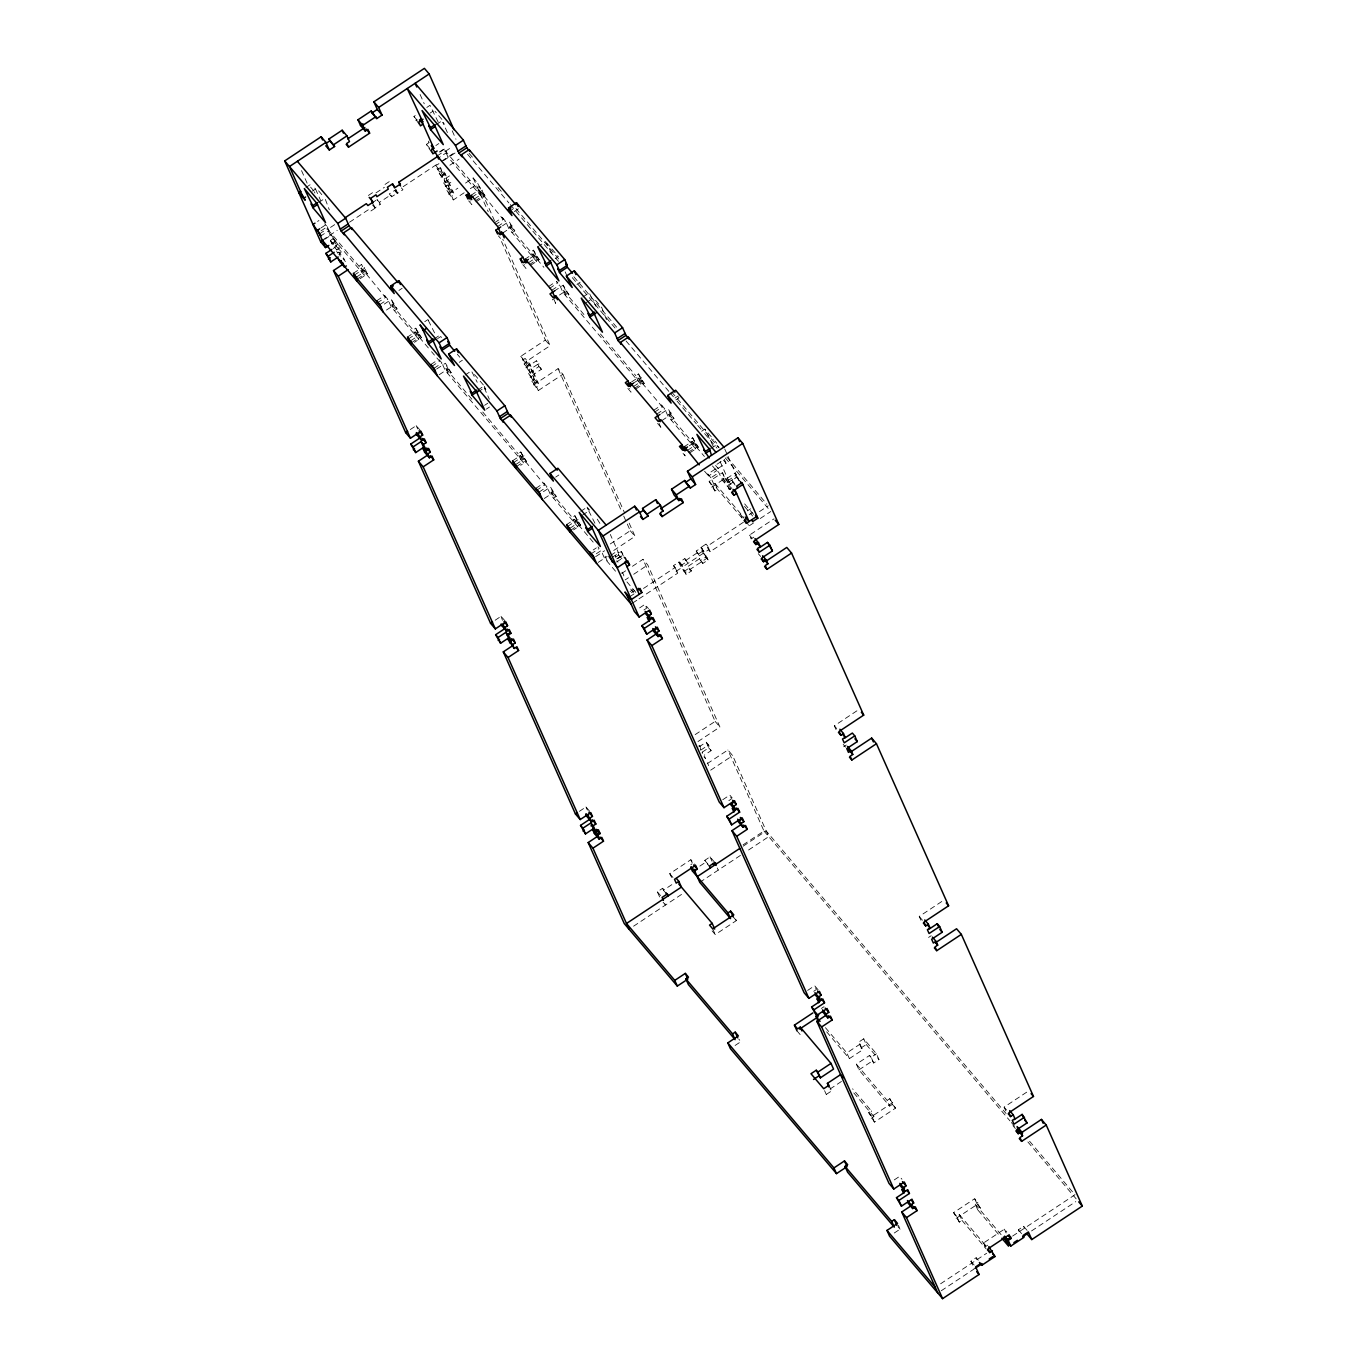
<?xml version="1.0" encoding="UTF-8"?>
<svg xmlns="http://www.w3.org/2000/svg" width="1367" height="1367" viewBox="0 0 1367 1367"><rect width="100%" height="100%" fill="white"/><g stroke="black" fill="none" stroke-linecap="round" stroke-linejoin="round"><path stroke-width="0.75" stroke-dasharray="5 3.75" d="M305.9 187.518L312.24 183.332M426.812 107.429L429.973 105.327L438.363 122.449M419.225 124.465L413.945 116.434L415.26 115.563M415.636 120.245L416.969 119.373M312.36 191.124L315.521 189.022L313.932 187.142M430.092 113.102L433.271 111.017M318.648 202.521L324.97 198.335L329.31 209.817M436.381 124.517L442.703 120.33L435.065 111.325M431.682 152.421L426.401 144.389L428.862 142.749M317.605 221.42L318.921 220.531M435.868 145.534L438.824 143.569M368.355 195.481L373.618 191.978L374.473 193.892M385.05 184.408L390.313 180.922M321.057 227.913L326.986 223.983M375.959 192.901L384.4 187.313M439.32 152.027L444.258 148.747L443.267 146.525M320.937 230.92L327.26 226.734L324.714 223.727M440.259 151.874L445.01 148.73L446.701 152.54L438.79 157.769M319.468 233.911L327.379 228.665L328.969 230.545L321.057 235.79M437.201 155.906L445.112 150.66L476.69 188.185L479.253 193.892L481.885 192.149L485.063 195.908L475.391 202.299M334.676 224.649L327.653 229.297L358.957 266.189L361.503 271.913L364.135 270.153L361.589 264.446L358.957 266.189M445.403 151.293L452.426 146.645M371.739 203.102L376.814 199.753M322.287 240.267L337.239 230.374M349.525 222.223L368.868 209.407L370.457 211.287L375.72 207.784L373.071 204.674M372.593 205.016L374.985 207.818L380.248 204.332L379.411 202.419L390.825 194.849L391.68 196.763L396.943 193.277L395.353 189.688M403.128 186.698L438.277 163.425M441.609 161.203L454.972 152.352M324.731 239.328L331.31 234.953L337.786 244.403L335.154 246.145L336.846 249.956L339.494 248.213L334.71 242.591L332.078 244.334L336.846 249.956M437.577 169.491L440.208 167.748L444.993 173.37L442.344 175.13L437.577 169.491L435.868 165.68L438.944 163.647M443.557 160.588L455.86 152.438M395.046 190.116L397.694 193.243L402.957 189.74L401.368 187.877M331.327 242.66L330.387 240.524L333.018 238.781L331.31 234.953M331.48 243.651L336.094 240.592M442.344 175.13L440.652 171.302L443.728 169.269M449.88 165.202L459.107 159.085M449.453 175.899L446.001 178.188L448.376 181.008L445.745 182.751L439.268 173.319L441.9 171.559L440.208 167.748M333.121 248.589L336.402 246.402L334.71 242.591M440.977 177.129L447.556 172.755M445.745 182.751L444.053 178.94L446.684 177.197L444.993 173.37M337.632 252.998L338.965 252.126L344.587 259.645M445.215 186.664L447.846 184.904L452.631 190.543L449.982 192.286L443.523 182.836L451.418 177.607M338.862 254.484L341.186 252.024L339.494 248.213M449.982 192.286L448.291 188.475L450.922 186.715L448.547 183.913L452.99 180.957M340.161 256.261L338.965 252.126M464.148 192.781L453.383 199.907L446.906 190.474L449.555 188.731L447.846 184.904M448.615 194.285L457.842 188.168M465.532 183.075L473.204 177.983L477.989 183.605L494.529 220.753M453.383 199.907L451.691 196.096L454.322 194.353L452.631 190.543M470.299 188.697L477.989 183.605M476.69 188.185L479.339 186.425L485.063 195.908M353.387 273.263L361.298 268.035L364.476 271.777L385.494 297.442L377.582 302.688M471.119 195.259L479.031 190.013L482.209 193.772L503.227 219.438L495.315 224.666M354.241 275.177L364.784 268.188L361.589 264.446M471.974 197.173L482.517 190.184M356.565 277.023L364.476 271.777M474.315 199.018L482.209 193.772M357.419 278.919L365.331 273.69M475.152 200.915L483.064 195.686M359.948 278.8L367.33 273.913L364.784 268.188M508.763 211.8L513.514 208.655M376.728 300.774L384.64 295.528L387.818 299.288L391.218 306.909L418.815 339.426L415.414 331.788L407.503 337.034M494.478 222.77L502.373 217.524L505.568 221.283L508.951 228.904L536.548 261.405L533.147 253.784L525.236 259.029M514.265 211.543L518.999 208.399L519.853 210.313M398.942 290.419L402.12 288.317M379.906 304.533L387.818 299.288M497.656 226.512L505.568 221.283M384.281 304.106L391.304 299.441L397.045 308.925L394.397 310.668L391.851 304.944L394.482 303.201M502.458 225.811L509.054 221.437L514.778 230.903L512.147 232.646L509.601 226.939L512.232 225.179M386.468 310.053L393.85 305.166L391.304 299.441M502.629 233.091L511.6 227.161L509.054 221.437M424.727 321.706L427.905 319.605L430.451 322.612M537.727 246.846L545.638 241.6L551.482 253.015M415.722 328.2L418.268 333.924L415.619 335.667L413.073 329.943L415.722 328.2L421.446 337.666L414.406 342.331M533.455 250.195L536.001 255.919L533.369 257.662L530.823 251.938L533.455 250.195L539.179 259.662L529.302 266.206M408.357 338.931L418.9 331.959M530.054 258.312L536.633 253.937M410.681 340.776L418.592 335.547L415.414 331.788M528.431 262.772L536.342 257.526L533.147 253.784M411.535 342.69L419.447 337.444L418.592 335.547M529.268 264.685L537.18 259.44L536.342 257.526M434.313 338.811L440.635 334.607M555.207 258.705L558.368 256.603L546.903 243.104M437.577 338.64L440.738 336.555L442.327 338.418M430.844 364.528L437.184 360.341M548.594 286.523L554.917 282.337M431.699 366.441L439.61 361.196L431.545 351.695M549.431 288.437L557.343 283.191L556.489 281.294L559.684 285.037L563.067 292.658L641.601 385.186L638.201 377.548L630.29 382.794M434.04 368.287L441.934 363.041L438.756 359.299M551.772 290.282L559.684 285.037M436.637 369.022L445.42 363.212L451.161 372.678L448.513 374.421L445.967 368.697L448.615 366.954M554.199 291.137L563.17 285.19L568.894 294.674L566.263 296.417L563.717 290.693L566.348 288.95M439.183 374.746L447.966 368.919L445.42 363.212M563.17 285.19L565.716 290.915L552.524 299.646L555.72 303.406L554.011 299.595M459.227 362.34L462.388 360.239M576.959 284.336L580.121 282.234M465.088 375.054L471.41 370.867L477.237 382.282M582.82 297.049L589.143 292.863L595.824 306.174M586.101 302.739L592.441 298.553M410.271 429.563L416.2 425.633L420.985 431.254M522.467 360.17L525.099 358.41L529.883 364.049L527.235 365.792L520.759 356.343L545.365 340.058L500.271 238.764M477.818 390.056L484.14 385.87L472.674 372.371M477.92 392.004L484.243 387.818L485.832 389.68L484.14 385.87M527.235 365.792L525.543 361.982L550.149 345.68L502.783 239.328M525.868 367.791L536.411 360.803L538.786 363.622L530.892 368.851L533.267 371.67L530.635 373.413L524.159 363.981L526.791 362.238L525.099 358.41M530.635 373.413L528.944 369.603L531.575 367.86L529.883 364.049M530.106 377.326L532.737 375.583L537.521 381.205L534.873 382.948L528.414 373.516L538.957 366.527L536.411 360.803M484.602 405.315L487.763 403.214M534.873 382.948L533.181 379.137L535.813 377.395L533.438 374.575L541.332 369.346L538.786 363.622M486.31 409.126L489.471 407.041M533.506 384.947L558.095 368.646L562.879 374.285L538.273 390.569L531.797 381.137L534.446 379.394L532.737 375.583M538.273 390.569L536.582 386.758L539.213 385.016L537.521 381.205M520.759 451.981L523.322 457.689L520.673 459.449L518.127 453.724L520.759 451.981L526.5 461.448L520.69 465.293M638.509 373.96L641.055 379.684L638.423 381.427L635.877 375.72L638.509 373.96L644.233 383.444L633.69 390.415M512.557 460.799L520.468 455.57L523.646 459.312L544.664 484.977L536.753 490.223M513.411 462.712L523.954 455.724M632.733 383.649L641.687 377.719M515.735 464.558L523.646 459.312M633.485 386.553L641.396 381.308L638.201 377.548M516.589 466.455L524.501 461.226M634.322 388.45L642.234 383.221L641.396 381.308M535.898 488.309L543.81 483.064L546.988 486.823L550.388 494.444L577.985 526.961L574.584 519.323L566.673 524.569M653.648 410.305L661.543 405.059L664.738 408.818L668.121 416.439L695.718 448.94L692.317 441.319L684.423 446.565M555.685 477.1L558.847 474.998M675.008 398.036L678.169 395.934M654.485 412.202L662.397 406.973L661.543 405.059M675.862 399.95L679.023 397.848L675.845 394.106M539.094 492.052L546.988 486.823M656.826 414.047L664.738 408.818M543.451 491.642L550.474 486.977L556.215 496.443L553.567 498.203L551.021 492.479L553.669 490.736M661.628 413.33L668.224 408.972L673.948 418.439L671.317 420.182L668.771 414.474L671.402 412.714M544.237 498.528L553.02 492.701L550.474 486.977M661.799 420.626L670.77 414.697L668.224 408.972M657.578 423.428L660.774 427.17L663.405 425.427M580.736 511.343L587.075 507.14L589.621 510.147M701.647 431.237L704.808 429.135L713.728 439.644M574.892 515.735L577.438 521.459L574.789 523.202L572.243 517.478L574.892 515.735L580.616 525.201L573.593 529.866M692.625 437.73L695.171 443.455L692.539 445.198L689.993 439.473L692.625 437.73L698.349 447.197L688.472 453.741M582.445 515.154L588.767 510.95L587.075 507.14M567.527 526.466L578.07 519.494M689.224 445.847L695.803 441.473M569.851 528.311L577.763 523.083L574.584 519.323M687.601 450.307L695.513 445.061L692.317 441.319M570.705 530.225L578.617 524.979L577.763 523.083M688.455 452.221L696.35 446.975L695.513 445.061M711.216 448.325L717.538 444.138L714.992 441.131M593.193 549.978L596.354 547.877M715.676 468.83L716.513 470.726L708.602 475.972L707.764 474.059L715.676 468.83L718.854 472.572L722.254 480.193L730.867 490.36M718.119 468.437L726.031 463.208L724.339 459.397L716.428 464.626L718.119 468.437L715.573 465.446M590.869 553.977L598.78 548.731M495.162 620.225L501.091 616.295L505.875 621.917M610.263 543.963L630.255 530.721L623.489 515.53M596.371 553.72L601.104 550.576L597.926 546.834M742.025 518.059L714.343 485.439L710.943 477.818L718.854 472.572M595.636 556.677L604.59 550.747M714.89 490.941L712.344 485.217L714.975 483.474L717.521 489.198L714.89 490.941L709.148 481.457L722.34 472.726L728.064 482.209L725.433 483.952L722.887 478.228L725.518 476.485M502.458 620.328L501.091 616.295M613.732 550.457L635.04 536.342L629.025 522.843M598.182 562.401L607.136 556.454M711.711 487.182L724.886 478.45L722.34 472.726M610.707 555.395L617.03 551.209L618.619 553.088L610.314 534.446M726.868 478.433L734.763 473.204L736.369 475.067L728.457 480.313L726.868 478.433L732.387 486.755M612.296 557.275L621.302 551.465L625.744 558.932M615.56 557.121L618.721 555.019L617.03 551.209M728.56 482.243L736.471 477.015L734.763 473.204M735.173 485.2L731.943 480.466L737.206 476.98L739.598 479.8M616.756 558.864L623.677 554.284M617.679 558.642L622.959 555.156L626.53 559.359M731.841 487.934L729.209 489.676L727.517 485.866L732.78 482.38M616.585 561.991L623.848 557.189L626.223 560.009M621.917 572.192L623.472 574.26M621.677 573.439L625.642 570.808M632.443 566.297L642.986 559.325L647.77 564.947L719.931 727.005L697.956 741.563M623.779 575.9L623.677 574.738M625.146 579.933L628.444 577.745M633.707 574.26L647.77 564.947M747.459 510.882L750.62 508.78M630.067 591.586L633.587 589.262M631.417 592.714L634.578 590.612M749.15 514.693L752.311 512.608M638.987 598.849L677.656 573.234L673.521 565.63L678.784 562.145L682.765 566.827L708.567 549.807L706.021 544.083L700.758 547.586L703.304 553.31L707.286 557.992L685.311 572.551L681.33 567.852L678.784 562.145M696.23 551.038L699.46 555.771L696.23 551.038L701.493 547.552L708.123 559.906L702.86 563.392L699.631 558.676L688.199 566.246L691.429 570.962L686.166 574.448L679.536 562.11L684.799 558.607L688.045 563.341L684.799 558.607M629.845 596.678L634.578 593.534M643.481 588.459L675.11 567.51L673.521 565.63M685.653 560.521L697.067 552.952M753.576 522.929L710.174 551.687L707.628 545.963L746.279 520.349L748.826 526.073M759.454 511.617L768.237 505.807M686.166 574.448L681.928 564.913L687.191 561.427M698.622 553.857L703.885 550.371M676.067 571.355L681.33 567.852M632.665 603.035L637.415 599.891M760.257 518.503L770.783 511.514M683.773 571.645L689.053 568.142L688.199 566.246M702.86 563.392L700.468 560.573L705.748 557.087L701.493 547.552M639.619 607.905L644.882 604.402L648.471 608.623M753.781 537.197L751.149 538.94L749.441 535.129L774.047 518.828M643.942 609.955L646.591 608.212L644.882 604.402M579.403 811.332L585.982 806.957L590.766 812.579M695.154 734.626L715.146 721.383L642.986 559.325M698.827 745.921L699.665 745.374L700.297 746.809M698.93 746.946L706.192 742.144L708.567 744.947L711.113 750.671L704.193 755.25M700.536 749.731L700.605 747.527M700.656 750.193L708.567 744.947M702.142 752.226L708.738 747.852L706.192 742.144M702.228 753.542L702.313 752.123M707.235 763.657L727.876 749.987L732.661 755.609L768.732 836.638L747.51 850.701M710.686 770.168L732.661 755.609M722.75 799.729L729.773 795.064L732.165 797.884M836.04 729.602L834.331 725.792L857.177 710.652M728.833 800.635L731.482 798.892L729.773 795.064M843.678 746.775L846.31 745.015M671.607 877.392L669.745 873.684L690.831 859.723L695.615 865.345M690.882 864.627L692.044 863.859M659.612 896.923L657.322 891.797L662.602 888.294L667.369 893.933M710.396 867.891L704.774 860.356L710.037 856.87L714.821 862.492M665.832 893.027L663.439 890.207L673.333 883.663M699.853 866.08L705.628 862.269M743.067 844.857L763.965 831.016L727.876 749.987M743.204 846.156L766.186 830.931L1006.061 1113.524M633.587 926.194L682.167 894.001M699.767 882.347L740.436 855.4M712.087 930.824L715.266 934.584L736.352 920.606L734.66 916.796M807.641 990.392L814.664 985.744L818.252 989.964M920.931 920.281L919.222 916.454L943.828 900.152M813.724 991.297L816.372 989.554L814.664 985.744M735.121 1045.465L740.914 1041.62L738.795 1039.125M821.362 1008.453L824.011 1006.71M928.569 937.437L931.2 935.694M826.642 1031.829L849.385 1058.622L862.56 1049.89L858.425 1042.303L863.705 1038.8L876.435 1053.803L878.981 1059.528L873.701 1063.013L869.566 1055.427L856.391 1064.158L858.937 1069.883L889.712 1106.142L892.343 1104.382L889.797 1098.675L887.166 1100.418L889.712 1106.142M849.385 1058.622L846.839 1052.898L860.014 1044.166L858.425 1042.303M860.971 1048.011L866.251 1044.525L863.705 1038.8M873.701 1063.013L871.155 1057.306L876.435 1053.803M841.474 1081.451L829.94 1089.089L831.529 1090.969L826.266 1094.454L824.66 1092.575M858.937 1069.883L872.112 1061.151M889.797 1098.675L895.522 1108.141L874.436 1122.119L868.711 1112.635L871.343 1110.893L852.615 1088.816M874.436 1122.119L871.89 1116.395L892.976 1102.417M871.257 1118.36L873.889 1116.617L871.343 1110.893M894.291 1179.892L899.554 1176.406L901.947 1179.225M1005.822 1110.944L1004.113 1107.133L1028.719 1090.832M894.291 1233L900.084 1229.155L898.392 1225.345M959.326 1222.132L956.78 1216.408L959.429 1214.665L961.975 1220.389L959.326 1222.132L953.602 1212.666L974.688 1198.688L980.412 1208.155L977.781 1209.898L1000.524 1236.708M977.781 1209.898L975.235 1204.19L977.866 1202.43M956.148 1218.373L977.234 1204.412L974.688 1198.688M987.64 1245.2L985.009 1246.943L983.317 1243.133L1004.403 1229.155L1006.796 1231.975M941.299 1290.721L974.295 1268.866L970.895 1261.245L976.158 1257.743L978.55 1260.562M1019.184 1231.701L1018.347 1229.804L1023.61 1226.302L1027.198 1230.522M940.599 1283.784L986.649 1253.266M1012.605 1236.076L1074.992 1194.741L1028.121 1139.514M1031.555 1230.932L1075.778 1201.627M595.516 300.364L601.873 307.865L607.085 321.245M444.412 124.141L442.805 122.261L447.898 133.71M717.658 446.069L719.247 447.949M469.103 153.343L473.238 158.23M498.049 187.467L502.185 192.337M515.974 208.57L558.71 258.927M573.867 276.783L616.602 327.14M671.744 392.107L718.615 447.334M726.885 457.074L766.87 504.167M467.514 154.198L508.866 202.931M510.25 204.554L558.488 261.387M572.277 277.638L615.013 327.995M626.052 340.981L668.788 391.338M670.155 392.961L675.674 399.454M677.058 401.078L696.35 423.821M697.734 425.445L703.236 431.938M704.62 433.561L717.026 448.171M725.296 457.928L769.416 509.891M723.485 460.201L726.031 463.208M736.471 477.015L740.282 481.509M731.943 480.466L734.318 483.286M511.6 227.161L514.778 230.903M536.001 255.919L539.179 259.662M565.716 290.915L568.894 294.674M641.055 379.684L644.233 383.444M670.77 414.697L673.948 418.439M695.171 443.455L698.349 447.197M724.886 478.45L728.064 482.209M509.601 226.939L530.823 251.938M537.18 259.44L543.912 267.351M563.717 290.693L585.503 316.358M600.472 334.009L635.877 375.72M642.234 383.221L662.397 406.973M668.771 414.474L689.993 439.473M696.35 446.975L704.415 456.475M712.48 465.976L716.513 470.726M722.887 478.228L731.055 487.848M744.656 503.893L754.191 515.12M413.945 116.434L417.533 120.655M727.517 485.866L731.089 490.087M744.485 506.405L752.653 516.025M707.764 474.059L710.943 477.818M704.569 471.222L708.602 475.972M714.975 483.474L743.563 517.136M426.401 144.389L431.169 150.011M743.545 518.059L739.957 513.838L741.666 517.649M709.148 481.457L712.344 485.217M468.693 200.881L471.888 204.64L470.18 200.812M498.408 235.893L500.527 238.388M522.826 264.651L526.005 268.393L524.313 264.583M627.88 388.416L631.058 392.175L629.367 388.348M683.056 453.434L685.175 455.929L683.483 452.118M441.9 171.559L446.684 177.197M435.868 165.68L440.652 171.302M749.441 535.129L751.833 537.949M439.268 173.319L444.053 178.94M449.555 188.731L454.322 194.353M443.523 182.836L448.291 188.475M758.275 553.686L760.667 556.506M446.906 190.474L451.691 196.096M545.365 340.058L550.149 345.68M706.021 544.083L707.628 545.963M708.567 549.807L710.174 551.687M700.758 547.586L704.74 552.268M396.943 193.277L394.567 190.457L389.287 193.943L391.68 196.763M705.748 557.087L708.123 559.906M538.957 366.527L541.332 369.346M526.791 362.238L531.575 367.86M520.759 356.343L525.543 361.982M834.331 725.792L836.724 728.611M524.159 363.981L528.944 369.603M534.446 379.394L539.213 385.016M528.414 373.516L533.181 379.137M843.166 744.366L845.558 747.168M531.797 381.137L536.582 386.758M379.411 202.419L377.019 199.616L380.248 204.332M689.053 568.142L691.429 570.962M679.536 562.11L681.928 564.913M630.255 530.721L635.04 536.342M318.596 190.833L322.424 195.344M457.296 354.241L459.842 357.248M597.259 519.152L601.497 525.953M588.767 510.95L595.448 524.279M310.582 187.108L314.154 191.329M618.721 555.019L625.095 562.52M919.222 916.454L922.81 920.674M616.825 560.76L618.021 562.162M364.135 270.153L367.33 273.913M393.85 305.166L397.045 308.925M418.268 333.924L421.446 337.666M447.966 368.919L451.161 372.678M523.322 457.689L526.5 461.448M553.02 492.701L556.215 496.443M577.438 521.459L580.616 525.201M391.851 304.944L413.073 329.943M419.447 337.444L430.195 350.123M445.967 368.697L473.204 400.787M482.739 412.014L518.127 453.724M551.021 492.479L572.243 517.478M578.617 524.979L593.398 542.409M626.923 581.898L636.441 593.124M615.543 571.218L604.504 558.214L601.104 550.576M630.717 589.092L633.553 592.424M333.018 238.781L337.786 244.403M336.402 246.402L341.186 252.024M330.387 240.524L335.154 246.145M343.049 258.739L345.424 261.558M336.607 251.494L337.803 252.895M715.146 721.383L719.931 727.005M708.738 747.852L711.113 750.671M1004.113 1107.133L1006.505 1109.936M703.954 756.788L705.594 758.719L704.005 755.148M763.965 831.016L1009.974 1120.872M1011.358 1122.495L1015.493 1127.365M1027.899 1141.992L1076.154 1198.842M1012.947 1125.69L1015.339 1128.51M866.251 1044.525L878.981 1059.528M704.774 860.356L709.541 865.977M1018.347 1229.804L1021.918 1234.025M869.566 1055.427L871.155 1057.306M733.173 916.847L736.352 920.606M892.343 1104.382L895.522 1108.141M977.234 1204.412L980.412 1208.155M825.429 1027.676L846.839 1052.898M856.391 1064.158L887.166 1100.418M975.235 1204.19L1001.994 1235.717M959.429 1214.665L986.188 1246.191M669.745 873.684L674.512 879.323M983.317 1243.133L985.692 1245.952M853.828 1092.968L873.889 1116.617M961.975 1220.389L986.051 1248.755M868.711 1112.635L871.89 1116.395M953.602 1212.666L956.78 1216.408M796.978 1030.838L800.156 1034.597M657.322 891.797L662.106 897.418M970.895 1261.245L974.483 1265.449M663.115 902.237L665.49 905.039L664.225 902.186M897.965 1226.66L900.084 1229.155M724.732 448.974L727.227 454.562M728.064 456.424L736.369 475.067M737.206 476.98L738.881 480.723M713.198 446.257L704.808 429.135M720.153 461.67L728.457 480.313M1023.61 1226.302L1024.464 1228.215M659.065 423.36L660.774 427.17M1004.403 1229.155L1006.095 1232.966M699.631 558.676L700.468 560.573M565.169 271.862L566.861 275.673M675.11 567.51L677.656 573.234M976.158 1257.743L977.012 1259.656M502.373 217.524L503.227 219.438M562.879 374.285L624.514 512.71M860.014 1044.166L862.56 1049.89M479.031 190.013L482.431 197.651L447.949 157.017L445.112 150.66M452.204 130.805L455.963 139.246M473.204 177.983L488.241 211.748M558.095 368.646L621.233 510.455M420.096 94.477L424.248 103.789M621.302 551.465L624.787 559.274M448.376 181.008L450.922 186.715M533.267 371.67L535.813 377.395M615.184 555.668L615.833 557.087M707.405 762.769L708.67 765.64M446.001 178.188L448.547 183.913M530.892 368.851L533.438 374.575M428.367 141.143L429.033 142.646M605.137 556.232L607.7 561.957M828.983 1085.244L831.529 1090.969M824.557 1090.644L826.266 1094.454M717.265 867.977L718.222 870.113M543.81 483.064L544.664 484.977M710.037 856.87L712.002 861.278M520.468 455.57L523.869 463.191L445.334 370.679L441.934 363.041M396.003 189.432L397.694 193.243M484.243 387.818L489.335 399.249M690.831 859.723L692.215 862.816M712.72 928.859L715.266 934.584M434.586 332.933L427.905 319.605M373.652 204.845L374.985 207.818M662.602 888.294L663.439 890.207M384.64 295.528L385.494 297.442M361.298 268.035L364.681 275.656L330.199 235.021L327.379 228.665M315.521 189.022L320.613 200.471M314.376 191.807L314.906 193.003M416.2 425.633L417.687 428.965M585.982 806.957L587.366 810.067M327.26 226.734L328.969 230.545M301.526 170.619L307.336 183.674M331.549 243.138L332.078 244.334"/><path stroke-width="1.5" d="M328.849 245.394L325.551 247.581L320.767 241.942L284.695 160.913L321.16 136.751L325.927 142.373L329.327 150.011L334.607 146.508L328.969 138.973L342.16 130.241L346.928 135.88L349.474 141.587L346.842 143.347L348.534 147.158L369.62 133.18L367.928 129.369L365.297 131.112L360.512 125.491L357.966 119.766L371.158 111.035L376.779 118.57L382.042 115.084L378.659 107.446L373.875 101.824L424.402 68.35L429.17 73.972L453.981 129.694M325.927 142.373L289.462 166.535L303.611 198.318L305.593 197.002M378.659 107.446L429.17 73.972M325.876 143.501L329.823 140.886L328.969 138.973M372.337 112.726L377.275 109.445L373.875 101.824M360.512 125.491L362.99 123.85M333.753 144.612L346.928 135.88M365.297 131.112L362.751 125.388L375.925 116.656M347.714 138.904L364.852 127.558M300.825 191.38L298.843 192.696L305.217 200.197L301.919 194.507M423.001 119.219L418.729 122.056L420.421 125.867L423.052 124.124L419.481 119.903M312.701 205.699L304.328 188.578L317.059 203.58L325.551 222.65L312.821 207.647L311.112 203.82L312.701 205.699L317.452 202.555M430.451 127.695L422.061 110.573L434.791 125.576L443.284 144.629L430.554 129.626L428.862 125.815L430.451 127.695L435.184 124.551M312.821 207.647L317.554 204.503M430.554 129.626L435.304 126.482M314.974 223.163L312.992 224.461L321.057 235.79L319.468 233.911M431.391 146.03L432.382 145.363M423.052 124.124L433.8 148.268L431.169 150.011L432.878 153.839L437.15 151.002M319.741 228.785L317.759 230.1L325.551 247.581M345.236 217.661L366.322 203.683L367.911 205.563L373.174 202.077L369.193 197.378M400.531 185.963L398.822 182.153L437.491 156.539M398.087 282.661L351.387 227.657L343.476 232.903L344.33 234.799L341.152 231.057L337.752 223.419L345.663 218.19L297.374 161.306M515.82 204.657L469.137 149.652L461.226 154.881L462.063 156.795L458.885 153.036L455.484 145.415L463.396 140.169L415.124 83.284L416.781 87.027M320.767 241.942L322.749 240.643M340.298 229.143L348.209 223.898M458.03 151.139L465.942 145.893M341.152 231.057L349.063 225.811L345.663 218.19M458.885 153.036L466.796 147.807L463.396 140.169M338.213 257.013L330.797 261.917L325.859 253.391L331.805 249.46M330.797 261.917L328.251 256.193L334.18 252.263M328.405 259.098L330.387 257.799M346.312 265.916L344.484 267.112L339.717 261.49L341.032 260.619M344.484 267.112L342.963 263.199M629.025 929.201L592.953 848.172L603.496 841.183L601.805 837.373L599.156 839.116L597.464 835.305L600.096 833.562L598.404 829.752L595.773 831.495L593.227 825.771L595.858 824.028L594.167 820.217L591.518 821.96L589.826 818.149L592.458 816.407L590.766 812.579L580.223 819.568L508.063 657.51L518.606 650.521L516.914 646.711L514.265 648.454L512.574 644.643L515.205 642.9L513.514 639.072L510.882 640.833L508.336 635.108L510.968 633.365L509.276 629.555L506.627 631.298L504.936 627.487L507.567 625.727L505.875 621.917L495.332 628.905L423.172 466.848L433.715 459.859L432.023 456.048L429.375 457.791L427.683 453.981L430.315 452.221L428.623 448.41L425.991 450.153L423.445 444.446L426.077 442.686L424.385 438.875L421.737 440.618L420.045 436.808L422.676 435.065L420.985 431.254L410.442 438.243L405.657 432.621L333.514 270.546L343.39 264.002M410.442 438.243L338.281 276.168L348.175 269.624M467.856 198.984L466.147 195.156L468.796 193.413L437.201 155.906L438.619 159.085M472.845 196.592L469.342 198.916L466.147 195.156M343.476 232.903L394.209 293.563L390.808 285.942L398.72 280.696L446.992 337.581L449.538 343.305L441.644 348.534L440.054 346.671L441.746 350.482L454.476 365.485L448.649 354.07L456.544 348.841L504.833 405.726L508.234 413.347L511.412 417.089L510.557 415.192L502.646 420.438L503.5 422.335L500.322 418.592L496.922 410.954L448.649 354.07M461.226 154.881L511.942 215.559L508.541 207.921L516.453 202.692L564.742 259.576L567.288 265.301L559.376 270.529L557.787 268.65L559.479 272.477L572.209 287.48L566.382 276.066L574.294 270.82L622.566 327.704L625.966 335.342L629.145 339.084L628.307 337.188L620.396 342.416L621.25 344.33L618.055 340.571L614.654 332.95L566.382 276.066M390.176 287.907L393.337 285.806M507.909 209.903L511.07 207.801M497.571 233.979L495.862 230.169L500.8 226.888M525.458 262.891L522.912 257.184L501.689 232.168L499.058 233.928L495.862 230.169M500.066 234.799L503.364 232.612M521.972 262.737L520.28 258.927L522.912 257.184M528.397 259.405L523.458 262.669L520.28 258.927M433.117 338.828L428.367 341.972L423.274 330.541L426.436 328.439M546.117 263.968L537.727 246.846L550.457 261.849L558.949 280.918L546.219 265.916L544.527 262.088L546.117 263.968L550.85 260.824M423.274 330.541L419.994 324.85L432.724 339.853L441.216 358.923L428.486 343.92L434.809 339.717M546.219 265.916L550.969 262.772M441.644 348.534L439.097 342.827L446.992 337.581M559.376 270.529L556.83 264.805L564.742 259.576M441.746 350.482L449.658 345.236L447.949 341.425L449.538 343.305M559.479 272.477L567.39 267.231L565.699 263.421L567.288 265.301M554.934 290.658L549.978 293.939L553.174 297.681L555.805 295.938L627.966 380.949L630.512 386.673L627.778 383.461M405.657 432.621L407.639 431.306M471.888 393.235L463.498 376.113L476.229 391.116L484.721 410.185L471.991 395.183L470.282 391.355L471.888 393.235L476.622 390.091M589.621 315.23L581.231 298.109L593.979 313.111L602.454 332.164L589.724 317.161L588.032 313.351L589.621 315.23L594.372 312.086M471.991 395.183L478.313 390.979M589.724 317.161L596.046 312.975M421.737 440.618L416.969 434.996L418.951 433.698M415.688 452.58L413.142 446.872L421.053 441.626L423.599 447.351L415.688 452.58L410.749 444.053L420.643 437.508M413.295 449.777L414.628 448.906M429.375 457.791L424.607 452.152L422.916 448.342L424.556 447.248M424.607 452.152L427.239 450.409M495.332 628.905L490.548 623.284L418.405 461.209L428.281 454.664M496.922 410.954L504.833 405.726M614.654 332.95L622.566 327.704M499.468 416.679L507.379 411.433M617.218 338.674L625.112 333.428M500.322 418.592L508.234 413.347M618.055 340.571L625.966 335.342M627.966 380.949L625.334 382.692L628.512 386.451L633.451 383.17M502.646 420.438L553.379 481.099L549.978 473.478L557.89 468.232L606.179 525.116M620.396 342.416L671.112 403.094L667.728 395.456L675.623 390.227L723.912 447.112M659.988 414.423L655.032 417.704L658.228 421.446L660.859 419.703L682.082 444.719L684.628 450.427M682.082 444.719L679.45 446.462L682.629 450.204L687.567 446.941M587.554 529.507L579.164 512.386L591.894 527.389L600.386 546.458L587.656 531.455L585.947 527.645L587.554 529.507L592.287 526.363M709.217 457.945L703.697 449.623L705.287 451.503L710.037 448.359M587.656 531.455L592.389 528.311M705.389 453.434L710.139 450.307M754.977 538.598L758.548 542.819L755.917 544.562L754.225 540.751L778.814 524.45L742.742 443.421L737.975 437.799L687.447 471.273L692.215 476.895L695.615 484.516L690.352 488.019L684.713 480.483L671.539 489.215L674.085 494.939L678.869 500.561L681.501 498.818L683.192 502.629L662.106 516.589L660.415 512.779L663.046 511.036L660.5 505.312L655.733 499.69L642.541 508.421L648.163 515.957L642.9 519.443L639.5 511.822L634.732 506.2L598.268 530.362L612.416 562.127M988.837 1246.601L994.971 1256.546L981.796 1265.278L980.942 1263.364L975.662 1266.867L979.062 1274.488L942.598 1298.65L906.526 1217.621L917.069 1210.632L915.36 1206.822L912.729 1208.565L911.037 1204.754L913.669 1203.011L911.977 1199.184L901.434 1206.172L898.888 1200.448L909.431 1193.476L907.722 1189.649L905.091 1191.409L903.399 1187.598L906.031 1185.838L904.339 1182.028L893.796 1189.017L821.635 1026.942L832.178 1019.97L830.47 1016.142L827.838 1017.902L826.146 1014.092L828.778 1012.332L827.086 1008.521L816.543 1015.51L813.997 1009.786L824.54 1002.797L822.831 998.987L820.2 1000.729L818.508 996.919L821.14 995.176L819.448 991.365L808.905 998.354L736.745 836.279L747.288 829.291L745.579 825.48L742.947 827.223L741.256 823.412L743.887 821.67L742.196 817.859L731.653 824.848L729.107 819.123L739.65 812.135L737.941 808.324L735.309 810.067L733.618 806.257L736.249 804.514L734.557 800.703L724.014 807.675L651.854 645.617L662.397 638.628L660.688 634.818L658.057 636.561L656.365 632.75L658.997 631.007L657.305 627.197L646.762 634.168L644.216 628.461L654.759 621.472L653.05 617.662L650.419 619.405L648.727 615.594L651.358 613.851L649.667 610.024L639.124 617.013L603.035 535.984L639.5 511.822M692.215 476.895L742.742 443.421M639.876 512.659L643.396 510.335L642.541 508.421M690.352 488.019L685.568 482.38L690.848 478.894L687.447 471.273M647.326 514.043L660.5 505.312M678.869 500.561L676.323 494.837L689.498 486.105M660.842 508.644L676.665 498.169M490.548 623.284L492.53 621.968M506.627 631.298L501.86 625.676L503.671 624.463M500.578 643.259L498.032 637.535L505.944 632.289L508.49 638.013L500.578 643.259L495.64 634.715L505.534 628.171M498.186 640.44L499.519 639.568M506.764 634.766L508.746 633.451M514.265 648.454L507.806 639.021L509.771 637.706M509.498 642.832L511.138 641.738M731.601 492.496L733.994 495.315L736.625 493.572L733.037 489.352M626.94 566.656L629.572 564.913L627.726 560.778L617.183 567.766L609.118 556.437L610.707 558.317M580.223 819.568L575.439 813.946L503.295 651.888L513.172 645.327M637.398 590.168L640.046 588.425L641.875 592.56L631.332 599.532L624.975 592.031L628.256 597.721M747.373 517.717L744.742 519.46L746.433 523.271L756.976 516.282M737.565 488.002L736.71 486.105L741.991 482.602L757.831 518.196L752.568 521.681L751.713 519.785M649.035 621.404L647.343 617.594L649.974 615.851M758.548 542.819L760.257 546.629L757.608 548.372L759.317 552.2L769.86 545.211L767.468 542.391L759.556 547.637M646.762 634.168L641.824 625.642L649.735 620.396L647.343 617.594M769.86 545.211L772.406 550.935L761.863 557.907L763.555 561.734L766.186 559.974L762.615 555.754M655.921 629.196L653.289 630.939L658.057 636.561M724.014 807.675L719.23 802.053L647.069 639.995L657.612 633.006M765.691 561.393L786.777 547.432L791.561 553.054L863.705 715.112L839.116 731.413L840.808 735.241L843.439 733.481L839.868 729.26M766.186 559.974L767.895 563.785L765.264 565.545L766.955 569.356L791.561 553.054M575.439 813.946L577.421 812.63M591.518 821.96L586.751 816.338L588.562 815.142M585.469 833.921L582.923 828.197L590.834 822.968L593.381 828.675L585.469 833.921L580.531 825.395L590.424 818.833M583.077 831.102L584.41 830.23M590.988 825.873L592.304 825.002M599.156 839.116L594.389 833.494L592.697 829.684L594.337 828.59M594.389 833.494L597.02 831.751M685.226 980.857L677.314 986.085L624.258 923.579L588.186 842.55L598.062 836.006M733.173 802.702L730.542 804.445L735.309 810.067M843.439 733.481L845.148 737.309L842.499 739.051L844.208 742.862L854.751 735.873L852.359 733.054L844.447 738.3M731.653 824.848L726.714 816.304L734.626 811.075L732.234 808.256L733.925 812.066M854.751 735.873L857.297 741.597L846.754 748.586L848.446 752.397L851.077 750.654L847.506 746.433M740.811 819.858L738.18 821.601L742.947 827.223M808.905 998.354L804.121 992.715L731.96 830.658L740.76 824.831M850.582 752.072L871.668 738.095L876.452 743.716L948.595 905.791L924.007 922.093L925.698 925.903L928.33 924.16L924.758 919.94M851.077 750.654L852.786 754.464L850.154 756.207L851.846 760.018L876.452 743.716M691.087 866.678L694.675 870.899L699.767 882.347L730.542 918.607L727.996 912.883L692.437 871.001L694.914 869.361M676.46 878.571L678.852 881.39L676.221 883.133L674.512 879.323L695.615 865.345L697.307 869.156L694.675 870.899M715.71 862.987L713.437 864.491L712.959 863.414M697.221 876.623L739.667 848.497M680.202 885.696L712.173 923.357L709.541 925.1L712.72 928.859L733.806 914.882L730.627 911.14L727.996 912.883M677.314 986.085L674.768 980.378L685.311 973.389L688.49 977.132L685.858 978.892L688.404 984.599L735.087 1039.621L732.541 1033.896L685.858 978.892M732.541 1033.896L735.19 1032.153L738.368 1035.896L727.825 1042.884L730.371 1048.609L836.484 1173.621L847.027 1166.649L844.481 1160.925L833.938 1167.914L836.484 1173.621M818.816 1002.746L817.124 998.918L819.756 997.175M928.33 924.16L930.038 927.971L927.39 929.714L929.099 933.524L939.642 926.536L937.249 923.733L929.338 928.962M816.543 1015.51L811.605 1006.983L819.517 1001.738L817.124 998.918M796.978 1030.838L794.432 1025.13L812.887 1012.896M939.642 926.536L942.188 932.26L931.645 939.249L933.336 943.059L935.968 941.316L932.397 937.096M843.251 1077.794L840.568 1074.633L827.394 1083.365L828.983 1085.244L823.72 1088.73L810.973 1073.727L816.253 1070.241L820.388 1077.845L833.562 1069.097L831.016 1063.389L800.242 1027.13L797.61 1028.873L794.432 1025.13M818.611 1022.362L816.065 1016.655L818.696 1014.895M799.61 1029.095L815.433 1018.62M893.796 1189.017L889.011 1183.395L816.851 1021.32L825.651 1015.51M935.472 942.734L956.558 928.757L961.343 934.379L1033.486 1096.454L1008.897 1112.755L1010.589 1116.566L1013.22 1114.823L1009.649 1110.602M935.968 941.316L937.677 945.127L935.045 946.87L936.737 950.68L961.343 934.379M820.388 1077.845L817.842 1072.121L831.016 1063.389M813.519 1079.452L818.799 1075.966M845.028 1166.41L891.728 1221.432L894.274 1227.156L847.574 1172.134L845.028 1166.41L847.66 1164.667L844.481 1160.925M903.707 1193.408L902.015 1189.598L904.646 1187.838M901.434 1206.172L896.496 1197.646L904.407 1192.4L902.015 1189.598M1014.229 1119.641L1022.14 1114.395L1027.078 1122.922L1016.535 1129.911L1018.227 1133.721L1020.859 1131.979L1017.287 1127.758M1024.532 1117.215L1013.989 1124.187L1012.281 1120.376L1014.929 1118.633L1013.22 1114.823M937.83 1293.028L901.742 1211.982L912.285 1205.011M1020.363 1133.397L1041.449 1119.419L1046.233 1125.058L1082.305 1206.087L1031.777 1239.561L1027.01 1233.94M891.728 1221.432L894.36 1219.689L897.538 1223.431L886.995 1230.42L889.541 1236.144L942.598 1298.65M1020.859 1131.979L1022.567 1135.789L1019.919 1137.549L1021.627 1141.36L1046.233 1125.058M1006.009 1240.433L1010.948 1237.169M987.401 1249.763L989.793 1252.565L992.425 1250.822M1031.777 1239.561L1028.394 1231.94L1023.114 1235.426L1023.968 1237.34L1010.777 1246.072L1008.231 1240.347L1010.879 1238.605L1009.171 1234.794L988.085 1248.755L989.793 1252.565M975.03 1268.371L982.104 1263.689M989.195 1258.99L992.732 1256.632M1013.87 1242.637L1017.407 1240.296M1022.704 1236.793L1028.018 1233.273M628.307 337.188L674.99 392.192M466.796 147.807L469.975 151.549L469.137 149.652M567.39 267.231L572.483 273.229M775.243 520.229L778.814 524.45M455.484 145.415L407.212 88.53L422.95 122.176L420.404 119.185M508.541 207.921L556.83 264.805M667.728 395.456L716 452.34M740.282 481.509L742.828 484.516L732.285 491.505L733.994 495.315M755.438 515.376L757.831 518.196M431.425 145.466L433.8 148.268M432.006 147.961L438.79 157.769M745.254 517.034L749.082 521.528L734.933 489.745M699.203 464.883L684.423 446.565L686.114 450.375M772.406 550.935L767.468 542.391M467.617 194.763L471.769 199.633M680.92 446.052L685.055 450.939M744.058 520.468L746.433 523.271M756.669 542.409L760.257 546.629M753.525 541.759L755.917 544.562M756.925 549.38L759.317 552.2M764.307 559.581L767.895 563.785M761.163 558.915L763.555 561.734M377.275 109.445L382.042 115.084M690.848 478.894L695.615 484.516M764.563 566.536L766.955 569.356M371.995 112.948L376.779 118.57M366.048 128.959L369.62 133.18M679.621 498.408L683.192 502.629M861.33 712.31L863.705 715.112M357.966 119.766L362.751 125.388M671.539 489.215L676.323 494.837M398.822 182.153L400.411 184.032L395.148 187.518L392.5 184.391M660.654 508.216L663.046 511.036M854.905 738.778L857.297 741.597M346.159 144.338L348.534 147.158M659.714 513.787L662.106 516.589M842.755 734.489L845.148 737.309M838.415 732.422L840.808 735.241M848.001 748.843L852.786 754.464M329.823 140.886L334.607 146.508M643.396 510.335L648.163 515.957M849.454 757.215L851.846 760.018M325.756 145.791L329.327 150.011M640.508 516.641L642.9 519.443M946.22 902.972L948.595 905.791M510.557 415.192L557.258 470.197M349.063 225.811L352.242 229.571L351.387 227.657M449.658 345.236L454.75 351.234M939.795 929.44L942.188 932.26M625.983 560.692L629.572 564.913M284.695 160.913L337.752 223.419M390.808 285.942L439.097 342.827M549.978 473.478L603.035 535.984M927.646 925.151L930.038 927.971M923.306 923.084L925.698 925.903M638.304 588.34L641.875 592.56M428.367 341.972L426.777 340.11L428.486 343.92M935.284 942.307L937.677 945.127M648.966 611.032L651.358 613.851M934.344 947.878L936.737 950.68M651.17 617.252L654.759 621.472M645.139 611.374L648.727 615.594M645.651 613.783L650.419 619.405M655.425 626.787L658.997 631.007M354.241 275.177L380.761 306.43M408.357 338.931L434.877 370.201M513.411 462.712L539.931 493.965M567.527 526.466L594.047 557.736M658.809 634.408L662.397 638.628M340.4 260.499L342.792 263.301M652.777 628.53L656.365 632.75M322.287 240.267L631.093 604.077M639.124 617.013L634.339 611.391L626.564 593.91M325.859 253.391L328.251 256.193M641.824 625.642L644.216 628.461M333.514 270.546L338.281 276.168M647.069 639.995L651.854 645.617M1031.111 1093.634L1033.486 1096.454M1024.686 1120.12L1027.078 1122.922M1008.197 1113.746L1010.589 1116.566M1017.082 1126.528L1022.601 1133.021M1017.783 1130.167L1022.567 1135.789M1078.717 1201.866L1082.305 1206.087M1015.835 1130.919L1018.227 1133.721M419.105 430.844L422.676 435.065M732.661 800.293L736.249 804.514M1019.235 1138.54L1021.627 1141.36M422.488 438.482L426.077 442.686M736.061 807.914L739.65 812.135M416.457 432.587L420.045 436.808M731.225 803.437L733.618 806.257M426.743 448L430.315 452.221M740.316 817.449L743.887 821.67M421.053 441.626L423.445 444.446M423.599 447.351L425.991 450.153M430.127 455.638L433.715 459.859M743.699 825.07L747.288 829.291M422.916 448.342L427.683 453.981M737.667 819.192L741.256 823.412M410.749 444.053L413.142 446.872M726.714 816.304L729.107 819.123M418.405 461.209L423.172 466.848M731.96 830.658L736.745 836.279M503.996 621.507L507.567 625.727M817.551 990.955L821.14 995.176M507.379 629.145L510.968 633.365M820.952 998.576L824.54 1002.797M502.543 624.668L504.936 627.487M814.92 992.698L818.508 996.919M815.433 995.108L820.2 1000.729M511.634 638.679L515.205 642.9M825.19 1008.111L828.778 1012.332M505.944 632.289L508.336 635.108M508.49 638.013L510.882 640.833M516.213 647.702L518.606 650.521M828.59 1015.749L832.178 1019.97M507.806 639.021L512.574 644.643M822.558 1009.871L826.146 1014.092M823.071 1012.263L827.838 1017.902M693.718 864.935L697.307 869.156M1008.487 1235.785L1010.879 1238.605M495.64 634.715L498.032 637.535M811.605 1006.983L813.997 1009.786M1004.66 1236.127L1008.231 1240.347M816.065 1016.655L820.08 1021.371M1003.327 1237.289L1010.777 1246.072M1001.874 1238.28L1008.556 1246.157L1004.318 1236.622M503.295 651.888L508.063 657.51M816.851 1021.32L821.635 1026.942M678.716 883.936L679.604 884.996M992.579 1253.727L994.971 1256.546M665.832 893.027L668.224 895.829L667.369 893.933L662.106 897.418L663.422 900.392M816.253 1070.241L817.842 1072.121M979.404 1262.459L981.796 1265.278M588.887 812.186L592.458 816.407M902.442 1181.618L906.031 1185.838M976.67 1271.686L979.062 1274.488M592.27 819.807L595.858 824.028M907.039 1190.657L909.431 1193.476M586.238 813.929L589.826 818.149M899.811 1183.378L903.399 1187.598M900.323 1185.77L905.091 1191.409M596.525 829.342L600.096 833.562M911.276 1200.192L913.669 1203.011M590.834 822.968L593.227 825.771M593.381 828.675L595.773 831.495M599.908 836.963L603.496 841.183M913.481 1206.412L917.069 1210.632M592.697 829.684L597.464 835.305M907.449 1200.534L911.037 1204.754M907.961 1202.943L912.729 1208.565M580.531 825.395L582.923 828.197M896.496 1197.646L898.888 1200.448M588.186 842.55L592.953 848.172M901.742 1211.982L906.526 1217.621M674.768 980.378L626.479 923.494L681.398 887.098L678.852 881.39M727.825 1042.884L833.938 1167.914M886.995 1230.42L935.284 1287.304M737.975 437.799L739.684 441.644M871.668 738.095L873.393 741.956M1041.449 1119.419L1043.175 1123.281M937.249 923.733L938.941 927.544M1022.14 1114.395L1023.832 1118.206M711.438 455.126L709.644 449.384L696.897 434.381L705.287 451.503M660.227 421.685L656.826 414.047L630.29 382.794L631.144 384.708M684.713 480.483L685.568 482.38M574.294 270.82L575.985 274.63M655.733 499.69L657.424 503.5M516.453 202.692L518.161 206.502M555.805 295.938L557.497 299.749M555.173 297.903L551.772 290.282L525.236 259.029L526.944 262.84M634.732 506.2L636.424 510.011M501.689 232.168L504.235 237.892M501.057 234.15L497.656 226.512L471.119 195.259L471.974 197.173M468.796 193.413L471.342 199.138M625.095 562.52L639.243 594.303M816.372 1013.067L818.064 1016.877M894.36 1219.689L896.906 1225.396M596.593 563.443L593.21 555.822L590.014 552.063L590.869 553.977M827.394 1083.365L829.086 1087.175M800.242 1027.13L801.951 1030.94M570.705 530.225L566.673 524.569L570.073 532.19M716.137 865.465L714.821 862.492L709.541 865.977L710.396 867.891M730.627 911.14L733.173 916.847M371.158 111.035L371.944 112.829M542.477 499.69L539.094 492.052L535.898 488.309L536.753 490.223M394.567 187.911L392.705 183.742L387.425 187.228L388.279 189.142L376.865 196.711L376.01 194.797L370.73 198.283L372.866 203.051M516.589 466.455L512.557 460.799L515.957 468.437M690.848 867.43L692.437 871.001M456.544 348.841L458.253 352.652M712.173 923.357L714.719 929.082M342.16 130.241L343.425 133.112M735.19 1032.153L737.736 1037.861M398.72 280.696L400.411 284.507M437.423 375.908L434.04 368.287L430.844 364.528L431.699 366.441M321.16 136.751L322.595 139.964M411.535 342.69L407.503 337.034L410.903 344.655M685.311 973.389L687.857 979.114M383.307 312.154L379.906 304.533L376.728 300.774L377.582 302.688M357.419 278.919L353.387 273.263L356.787 280.901M597.652 833.187L598.08 834.126M338.657 259.115L339.717 261.49M416.217 433.339L416.969 434.996M501.108 624.001L501.86 625.676M585.794 814.185L586.751 816.338"/></g></svg>
